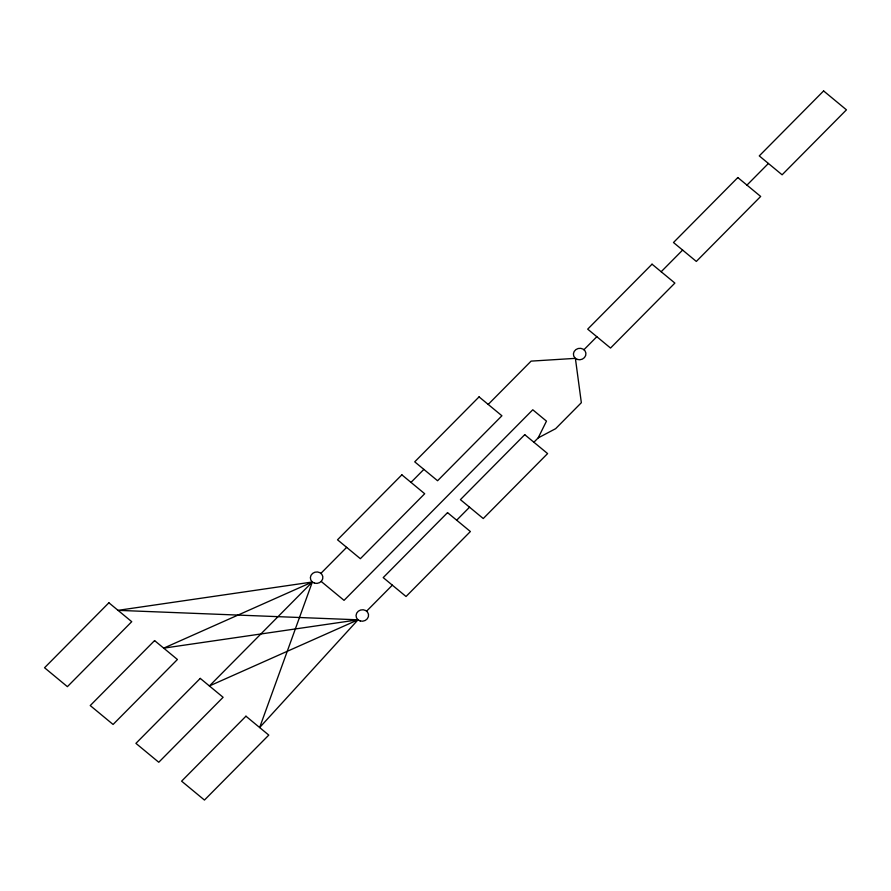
<?xml version="1.0" encoding="UTF-8"?>
<svg xmlns="http://www.w3.org/2000/svg" width="891" height="891" viewBox="0 0 891 891"><rect width="100%" height="100%" fill="white"/><g stroke="black" fill="none" stroke-linecap="round" stroke-linejoin="round"><path stroke-width="1.34" d="M533.887 442.237L538.175 437.904L546.473 421.131L532.773 409.782L344.037 600.356L321.194 581.455M320.916 573.347L346.655 547.352M410.996 482.387L423.86 469.401M488.201 404.425L531.092 361.122L575.386 358.36L581.344 402.699L555.616 428.694L538.175 437.904M583.961 349.706L596.836 336.709M661.167 271.744L682.617 250.081M746.959 185.116L768.41 163.465M366.602 611.148L392.341 585.164M456.682 520.188L469.546 507.202M312.34 582.001L259.649 727.535L358.026 619.813L118.024 610.346L312.34 582.001L209.396 685.959L358.026 619.813L163.71 648.147L312.34 582.001M108.891 602.784L44.55 667.749L67.393 686.66L131.734 621.684L108.891 602.784M154.577 640.584L90.236 705.561L113.079 724.461L177.42 659.496L154.577 640.584M200.263 678.396L135.922 743.361L158.765 762.262L223.106 697.297L200.263 678.396M401.863 474.825L337.522 539.801L360.365 558.702L424.695 493.737L401.863 474.825M479.068 396.874L414.727 461.839L437.57 480.739L501.911 415.774L479.068 396.874M652.034 264.181L587.692 329.147L610.535 348.047L674.877 283.082L652.034 264.181M737.826 177.554L673.485 242.519L696.328 261.431L760.669 196.454L737.826 177.554M823.607 90.938L759.266 155.903L782.109 174.803L846.45 109.838L823.607 90.938M245.949 716.197L181.608 781.162L204.451 800.062L268.781 735.097L245.949 716.197M447.538 512.637L383.208 577.602L406.04 596.502L470.381 531.537L447.538 512.637M524.754 434.674L460.413 499.639L483.256 518.54L547.597 453.575L524.754 434.674M360.164 620.949A6.293 5.725 -11.4 0 0 368.484 614.278A6.293 5.725 -11.4 0 0 358.282 611.215A6.293 5.725 -11.4 0 0 360.164 620.949M314.49 583.148A6.293 5.725 -11.4 0 0 322.798 576.477A6.293 5.725 -11.4 0 0 312.607 573.403A6.293 5.725 -11.4 0 0 314.49 583.148M577.301 359.429A6.293 5.725 -11.4 0 0 585.888 353.048A6.293 5.725 -11.4 0 0 575.842 349.617A6.293 5.725 -11.4 0 0 577.301 359.429"/></g></svg>
